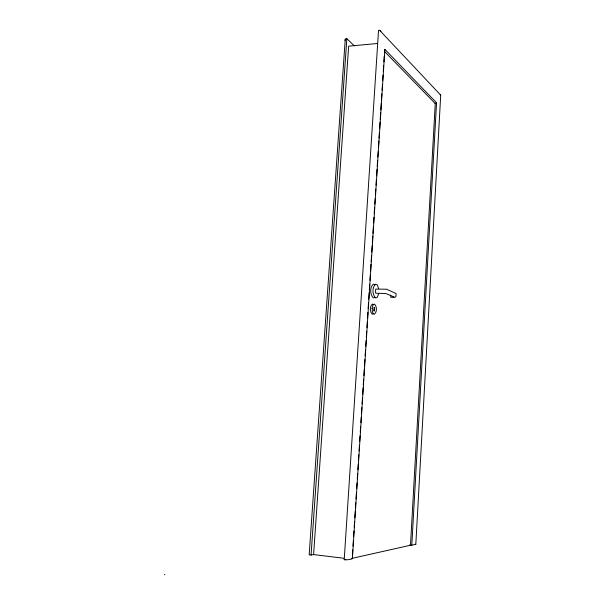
<?xml version="1.0" encoding="UTF-8"?>
<svg xmlns="http://www.w3.org/2000/svg" width="605" height="605" viewBox="0 0 605 605"><rect width="100%" height="100%" fill="white"/><g stroke="black" fill="none" stroke-linecap="round" stroke-linejoin="round"><path stroke-width="0.91" d="M409.472 545.097L411.733 545.234L415.817 544.318L440.712 95.151L379.585 30.25L378.533 30.356L344.215 559.67C345.818 560.442 354.999 558.695 351.747 558.347M411.801 545.226L436.545 102.774L384.856 49.338L352.39 558.604M390.603 295.059L390.913 297.35L395.042 297.267L395.942 296.556L396.086 293.546L386.58 289.22L375.728 289.077L375.463 292.487L375.871 293.206L385.854 293.531L393.976 296.934M352.405 555.481L352.768 549.824M353.01 546.058L353.373 540.409M353.607 536.643L353.97 530.986M354.212 527.22L354.568 521.563M354.81 517.797L355.233 511.202M355.415 508.382L355.77 502.725M356.012 498.959L356.436 492.364M356.67 488.598L357.033 482.941M357.275 479.175L357.638 473.526M357.873 469.752L358.236 464.103M358.478 460.337L358.833 454.68M359.075 450.914L359.438 445.265M359.68 441.491L360.035 435.842M360.277 432.076L360.64 426.419M360.882 422.653L361.238 417.004M361.48 413.23L361.843 407.581M362.077 403.815L362.44 398.158M362.682 394.392L363.098 387.797M363.28 384.969L363.643 379.32M363.885 375.554L364.301 368.959M364.482 366.131L364.906 359.536M365.148 355.77L365.503 350.121M365.745 346.347L366.108 340.698M366.343 336.932L366.706 331.275M366.948 327.509L367.303 321.86M367.545 318.086L367.908 312.437M368.15 308.671L368.505 303.014M368.748 299.248L369.171 292.654M369.352 289.825L369.708 284.176M369.95 280.41L370.313 274.753M370.547 270.987L370.971 264.393M371.152 261.564L371.515 255.915M371.75 252.149L372.173 245.554M372.355 242.726L372.771 236.131M372.952 233.303L373.376 226.709M373.618 222.942L373.973 217.293M374.215 213.52L374.578 207.87M374.813 204.104L375.176 198.448M375.418 194.681L375.781 189.032M376.015 185.266L376.378 179.609M376.62 175.843L377.036 169.249M377.217 166.42L377.58 160.771M377.822 157.005L378.178 151.348M378.42 147.582L378.843 140.988M379.017 138.159L379.38 132.51M379.622 128.744L380.046 122.15M380.22 119.321L380.643 112.727M380.825 109.898L381.241 103.304M381.422 100.483L381.846 93.888M382.088 90.115L382.443 84.466M382.685 80.699L383.048 75.043M383.283 71.277L383.646 65.627M383.888 61.854L384.251 56.204M343.708 558.241L313.594 554.581L311.061 555.08L309.17 554.747L345.266 39.023L346.846 38.652L354.303 45.867M311.061 555.08L346.846 38.652M313.594 554.581L348.654 46.177L377.119 43.515M378.639 293.954L377.059 297.562L375.576 297.91C372.204 294.62 371.954 287.163 375.69 284.108L377.165 284.751L378.677 288.668M436.545 102.774L435.033 103.568M384.53 50.85L384.856 49.338M415.817 544.318L415.385 544.182M373.346 313.866L372.249 314.161C369.708 311.787 369.64 306.327 372.325 304.058L373.421 304.474M374.79 297.539L373.3 297.887C369.912 294.612 369.67 287.133 373.414 284.093L374.896 284.736M374.041 310.978L374.661 308.051L374.087 307.325M374.253 307.325L373.799 310.259L374.208 310.985M344.215 559.67L345.81 559.315M352.231 558.309L410.492 545.234L435.26 103.614L384.546 51.493M440.19 94.826L440.621 94.962M164.288 574.667L164.885 574.75M380.416 30.613L380.961 31.642M345.047 40.437L344.986 39.824M372.12 308.368L372.514 312.172L373.383 313.821L374.472 314.214C377.119 311.915 377.044 306.531 374.548 304.118L372.967 305.026L372.12 308.368"/></g></svg>
